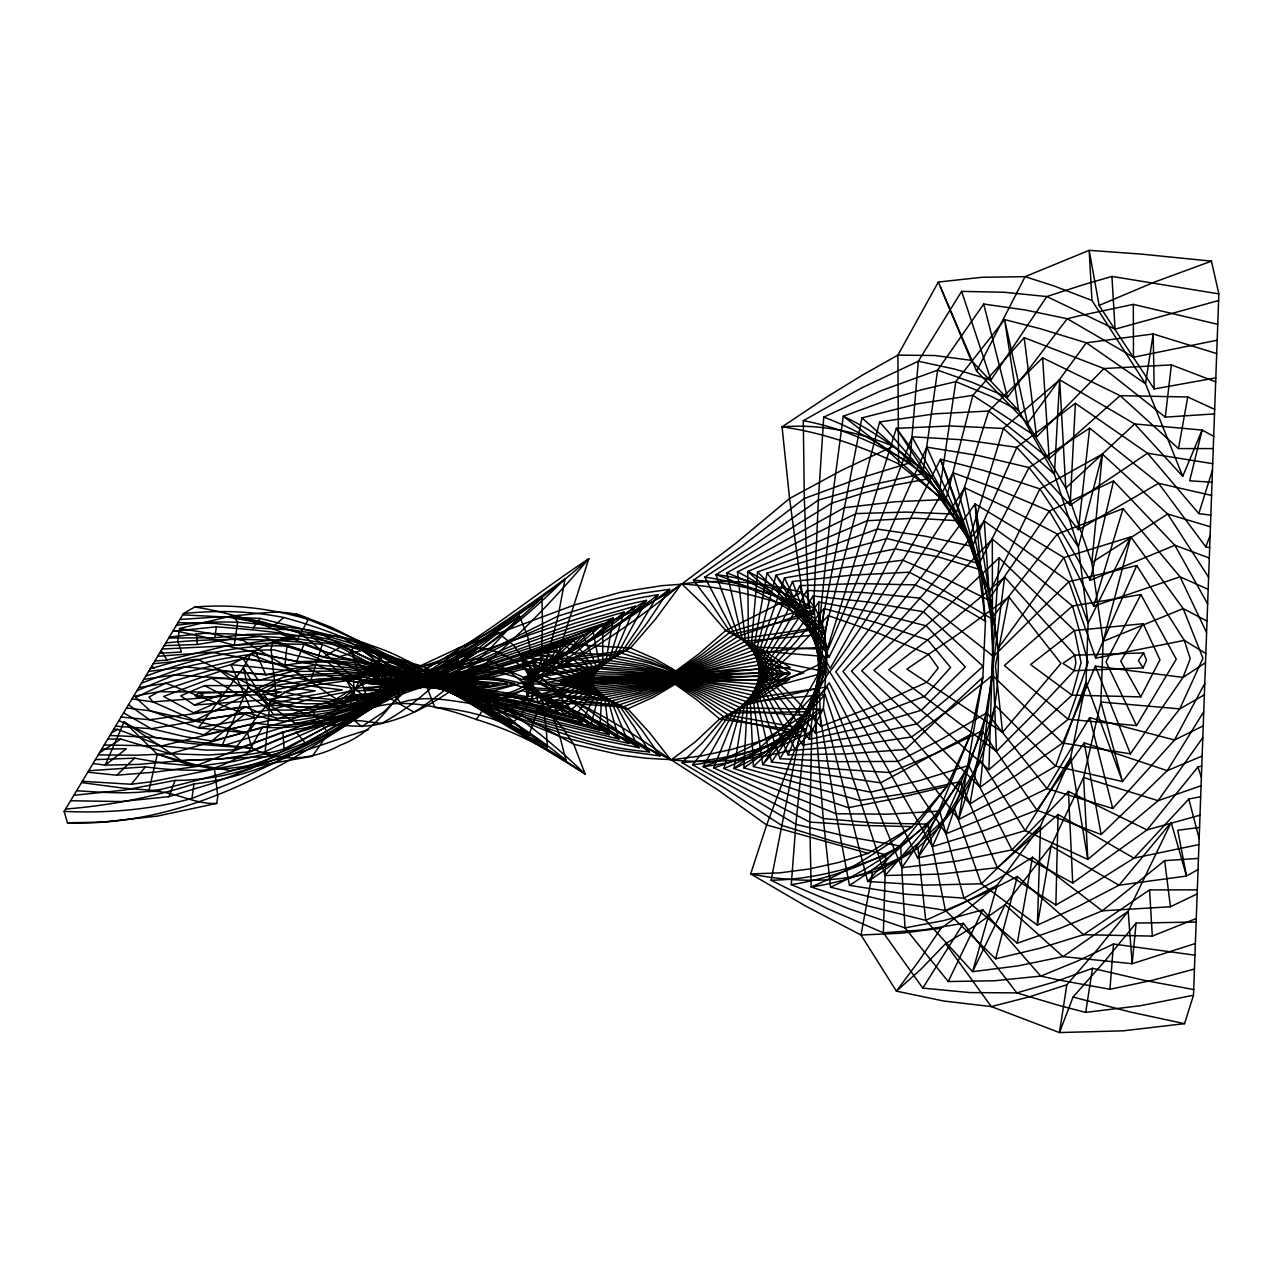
<?xml version="1.0" encoding="UTF-8"?>
<svg xmlns="http://www.w3.org/2000/svg" width="1283" height="1283" viewBox="0 0 1283 1283"><rect width="100%" height="100%" fill="white"/><g stroke="black" fill="none" stroke-linecap="round" stroke-linejoin="round"><path stroke-width="1.5" d="M98.246 754.869L136.511 755.206L170.286 753.779L209.033 755.029L248.469 751.934L319.307 723.195L346.362 709.258L372.359 698.497L430.527 682.925L516.151 652.438L602.753 623.795L602.721 665.043L586.523 680.92L601.839 695.113L599.706 730.428L392.197 675.708L349.329 669.646L305.611 667.818L242.952 658.628L174.729 674.874L136.96 690.687M992.32 539.117L992.497 665.973L980.084 787.297L903.104 710.044L861.679 670.784L915.805 619.657L992.32 539.117L1072.508 606.009L1088.096 662.445L1068.162 719.282L1024.315 754.661L980.084 787.297M818.843 602.032L818.474 672.372L809.348 739.361L865.287 726.884L921.322 710.269L965.361 666.968L926.214 625.847L872.697 612.103L818.843 602.032L789.991 640.57L761.348 674.473L785.437 705.522L809.348 739.361M532.317 699.203L532.493 682.909L530.152 665.54L475.063 679.397L447.831 683.983L390.449 691.04L338.504 701.929L303.157 700.149L268.853 694.295L196.989 697.214L194.791 695.338L199.073 693.237L270.601 690.879L281.827 692.146L268.853 694.295L268.323 692.644L270.601 690.879L297.127 685.234L328.223 680.519L353.579 678.547L397.377 685.122L478.784 690.254L532.317 699.203L558.923 692.531L586.251 680.92L558.618 670.993L530.152 665.54M1200.663 796.695L1188.828 799.02L1133.996 858.151L1095.185 882.528L1055.877 904.996L1058.058 814.464L1133.996 858.151L1198.931 844.567M1204.352 694.841L1179.767 708.89L1100.878 702.009L1122.481 781.555L1086.011 682.315L1055.684 766.159L1007.331 794.498L958.626 819.468L982.842 677.296L905.237 749.529L846.523 753.907L788.115 754.805L757.804 684.16L759.632 668.78L783.111 631.878L806.831 590.517L863.571 592.521L919.783 598.135L993.443 656.415L1068.98 581.648L1136.738 565.562L1184.289 640.377L1190.239 658.676L1183.038 677.392L1130.419 753.859L1062.725 743.001L992.529 675.451L952.162 707.655L911.572 736.971L853.516 745.487L795.701 750.234L758.83 680.311L759.151 664.915L779.423 627.355L799.934 585.657L857.814 583.524L915.068 584.904L950.527 600.909L985.472 621.213L978.64 569.171L960.951 520.882L914.49 518.204L867.196 520.738L747.684 571.528L748.502 644.066L767.426 674.249L744.252 705.025L734.02 768.501C766.977 753.827 796.39 732.288 823.397 708.569L867.677 881.437C899.672 861.198 928.074 835.794 954.488 808.803L981.335 883.811L1037.37 925.155L1078.458 906.327L1119.065 885.206L1186.518 876.048L1171.171 822.483L1128.174 911.363L1097.751 949.083L1066.831 984.767L1029.319 996.859L991.294 1006.578L943.695 1001.013L896.416 991.15L920.873 969.306L945.603 943.646L975.337 925.54L1005.086 904.707L1051.066 845.994L1083.59 777.482L1100.878 702.009L1103.123 641.404L1130.772 536.871L1063.912 557.608L998.158 648.3L975.064 503.914C933.623 561.729 891.204 619.128 842.915 671.474L881.806 719.073L958.626 819.468L995.319 705.538L1055.684 766.159L1122.481 781.555L1179.767 708.89L1202.957 658.211L1183.183 608.575L1130.772 536.871L1088.096 623.105L1063.912 557.608L975.064 503.914L985.472 621.213L982.842 677.296L970.541 734.55L947.014 786.319L912.213 826.637L868.19 853.371L838.489 862.497L808.948 869.04L779.647 872.889L750.667 873.899L805.307 905.862L861.005 935.018L896.416 991.15L918.756 961.143L941.032 928.218L969.21 907.819L997.212 885.222L1040.561 825.947L1070.712 757.483L1086.011 682.315L1088.096 623.105L1078.345 547.007L1054.401 474.245L1003.402 428.458L950.174 425.972L896.352 428.33L827.567 648.123L823.397 708.569L811.786 731.134L794.899 749.208L766.673 824.969L750.667 873.899C792.365 882.319 837.318 883.506 877.989 870.515C894.989 861.085 914.17 853.837 927.096 838.809C978.993 790.729 1000.852 717.678 998.158 648.3L989.514 592.618L969.114 540.031L938.723 496.361L898.565 463.869L897.908 355.118L938.322 282.052L981.928 277.288L1025.101 276.663L1089.171 250.329L1141.581 254.13L1211.457 261.155L1218.85 293.887L1193.495 995.271L1140.491 1005.696L1085.675 1012.383L1059.95 1005.712L1016.794 992.898L963.453 923.327L923.311 929.902L883.378 932.805L826.733 908.284L771.099 880.218L799.774 734.598L724.398 717.245L698.497 698.016L672.276 681.578L790.12 673.751L757.098 697.695L724.398 717.245L702.924 742.28L681.931 762.567L725.424 788.548L781.459 825.29L833.292 841.327L885.719 854.767L883.378 932.805L922.798 988.102L969.74 992.577L1016.794 992.898L1054.834 981.848L1092.507 968.312L1143.907 980.26L1193.703 989.562M988.904 769.72L992.16 665.973L999.12 557.864L1074.464 630.562L1081.088 662.702L1072.011 695.129L1030.65 733.651L988.904 769.72L933.928 721.062L873.948 670.335L939.974 613.595L999.12 557.864M1194.441 969.05L1152.743 980.212L1109.939 989.273L1058.154 979.891L1040.754 976.106L982.794 909.791L943.855 920.553L904.996 927.882L847.662 908.316L791.274 884.596L795.861 824.327L805.419 728.872L728.888 715.289L700.999 696.861L672.773 681.289L730.829 675.596L673.19 674.152L703.677 655.902L734.485 634.01L813.374 613.916L818.362 500.097L823.734 417.119L881.405 390.577L937.616 370.162L972.578 382.494L1007.444 397.297L1067.215 318.729L1079.532 315.762L1133.322 304.392L1217.743 324.294M177.968 622.688L214.309 623.41L253.36 627.836L292.107 629.905L321.857 634.588L347.885 642.222L373.754 651.764L404.562 665.717L547.328 747.139L546.301 729.001L542.34 699.524L618.983 704.928L648.54 694.969L678.563 681.161L620.796 679.653L679.012 673.864L650.305 661.771L621.068 653.063L540.865 664.482L542.533 626.489L541.955 598.038C476.939 644.387 409.085 686.437 339.867 726.146C286.253 758.782 224.236 773.344 164.016 788.676C135.34 795.139 105.687 792.493 76.595 790.761M815.363 733.122L818.313 672.388L823.911 608.591L876.048 622.512L927.914 640.089L950.607 667.513L924.674 696.316L870.002 716.844L815.363 733.122L790.328 702.41L765.133 674.345L794.434 643.521L823.911 608.591M1210.847 515.157L1198.803 513.601L1147.531 453.22L1075.379 403.327L1070.134 505.229L1147.531 453.22L1212.708 463.66M1055.877 904.996L997.356 867.661L960.229 781.62L909.968 792.862L859.835 800.48L743.867 767.875L747.364 701.929L764.876 674.345L751.18 647.145L738.463 636.143L715.946 574.672L831.705 503.177L863.587 492.977L895.005 484.99L932.132 478.11L960.951 520.882L924.69 466.531L896.352 428.33L969.114 540.031L1003.402 428.458L1059.662 379.8L1134.685 423.951L1182.734 476.33L1202.123 430.062L1213.702 436.348M1194.938 955.177L1113.484 944.031L1109.939 989.273M1075.379 403.327L1016.842 447.366L972.498 546.43L925.091 536.166L877.396 529.093L757.547 571.977L751.18 647.145L778.781 673.832L755.863 694.825L733.138 713.059L703.164 766.609L809.798 822.082L860.957 825.402L912.213 826.637C880.956 850.453 847.566 871.927 811.129 886.938L809.798 822.082L811.786 731.134C777.947 748.887 741.333 762.31 703.164 766.609C740.965 753.875 776.023 734.149 808.819 711.664C830.213 675.115 835.377 622.832 801.699 592.441C762.808 581.953 721.88 578.569 681.898 583.99L704.062 605.384L725.681 630.562L758.173 647.274L790.28 667.545L561.264 679.637L595.553 666.422L630.466 648.059L655.533 619.096L681.209 584.246L661.691 585.673L621.95 591.944L574.367 604.983L457.422 648.621L420.84 665.62L402.076 671.121L379.511 674.056L373 671.634L358.951 664.883L351.077 650.689L355.856 644.884L378.357 652.325L426.1 672.741L467.012 694.183L581.792 722.137L597.188 691.264L590.18 680.776L597.75 669.485L582.931 635.021L464.366 673.318L422.765 683.679L378.677 700.871L350.692 710.285L322.931 717.806L295.395 723.548L221.783 746.145L188.136 743.226L155.195 737.517L109.937 735.48M1218.85 293.887L1111.944 276.422L1083.349 284.73L1046.8 296.549L990.973 380.025L954.777 369.119L918.323 361.229L861.615 387.931L803.302 420.664L804.313 498.51L808.579 607.934L730.219 632.134L701.32 654.859L672.741 673.896L790.168 673.094L760.37 650.914L730.219 632.134L712.049 604.678L693.429 580.269L742.135 546.109L804.313 498.51L857.525 478.912L909.791 462.89L918.323 361.229L961.625 291.369L1004.284 292.267L1046.8 296.549L1115.055 329.17L1218.609 300.543M1196.141 922.028L1136.096 923.086L1132.167 963.709L1063.03 956.605L1017.916 965.891L972.562 971.68L925.717 920.344L867.998 905.942L811.129 886.938C848.977 881.629 884.869 866.827 917.97 848.143L925.717 920.344L961.625 903.89L997.212 885.222L972.562 971.68L1005.086 904.707L1063.03 956.605L1128.174 911.363L1132.167 963.709L1195.355 943.502M150.127 668.828C194.551 655.789 240.017 643.954 286.943 646.087L284.922 665.396L211.438 652.181L157.681 656.319M1209.677 547.6L1205.795 546.847L1158.549 483.306L1089.652 428.169L1078.378 529.719L1158.549 483.306L1211.569 495.414M1214.504 413.896L1165.301 417.135L1171.379 364.885L1103.973 368.542L1024.203 337.637L972.835 395.34L945.988 499.456L895.47 501.733L844.326 507.699L726.836 572.892L742.135 638.549L774.274 674.008L737.132 710.606L713.637 767.843L823.253 818.538L875.279 823.061L927.705 824.119L945.411 910.369L995.608 958.802L1039.759 948.313L1083.542 934.714L1149.568 889.905L1197.296 889.857M1004.653 577.206L993.122 665.941L996.426 751.341L888.766 669.79L947.223 624.965L1004.653 577.206L1074.833 655.18L1075.892 662.894L1074.24 670.688L1035.509 712.129L996.426 751.341M191.937 798.411L233.586 781.989L274.867 762.695L338.135 724.061L395.26 693.814L433.446 669.036L441.785 673.607L558.153 616.048L607.725 600.669L642.334 593.179L669.566 589.33L647.306 622.656L625.639 650.561L593.003 668.716L561.008 681.738L679.493 673.543L652.822 660.408L625.639 650.561L546.237 661.162L558.153 616.048L565.113 578.777C501.3 626.056 433.51 667.24 367.467 711.119C315.201 746.337 257.434 776.584 193.99 783.977L191.937 798.411C150.416 809.878 107.082 813.374 64.15 811.401L67.406 822.772L102.095 822.162L157.2 816.132L216.763 803.383L217.789 795.973L214.469 769.094L185.474 763.626L157.328 754.212L124.146 721.752L105.174 765.133L93.034 763.513M173.317 630.402L205.681 637.362L234.324 645.333L237.692 621.694L232.271 615.728L179.604 628.51L177.712 641.067L181.4 652.021L159.525 653.272M1113.484 944.031L1077.335 961.127L1040.754 976.106L994.533 980.757L948.233 981.543L904.996 927.882L900.65 846.074L847.983 836.692L795.861 824.327L737.677 789.735L692.595 764.844L710.541 742.151L728.888 715.289L756.393 696.22L784.154 673.639L759.456 652.518L734.485 634.01L704.8 577.158L754.741 544.553L818.362 500.097L871.061 485.022L922.878 473.668L937.616 370.162L983.708 304.039L1025.422 310.021L1067.215 318.729L1133.466 357.251L1217.182 340.22M1066.831 984.767L1059.453 1032.558L1123.138 1030.842L1184.546 1023.658L1193.495 995.271M1092.507 968.312L1085.675 1012.383M82.32 781.267L131.267 784.266L151.41 781.732L240.482 763.978L281.49 752.014L305.146 742.841L409.101 686.79L449.467 663.455L497.932 632.84L513.489 645.076L532.012 670.351L612.777 657.987L645.718 664.562L678.13 674.521L654.266 678.418L677.761 680.567L673.543 682.283L644.274 692.628L611.237 700.983L533.503 694.841L520.738 715.834L511.292 723.548C463.5 694.905 410.4 677.216 361.694 650.433C314.72 635.775 265.324 630.306 216.41 626.858L214.71 637.731L168.698 638.036M535.845 662.14L532.333 682.909L537.898 701.817L563.606 693.991L590.068 680.792L563.413 669.068L535.845 662.14C480.387 678.627 422.508 692.227 364.276 689.099C405.492 681.754 447.35 692.227 488.47 684.529L457.373 683.679L425.475 686.389L388.524 693.365L350.484 704.046L334.622 705.907L303.349 707.109L267.634 705.009L193.669 712.835L163.615 696.493L211.711 678.242L280.271 680.455L310.983 686.132L342.304 689.917L305.418 696.332L267.634 705.009L255.654 693.109C289.284 670.688 332.249 676.157 370.723 675.997C427.399 691.729 487.396 688.073 544.008 704.656L567.551 695.819L591.816 681.658L652.758 678.482L591.591 679.862M828.353 615.615L818.762 672.372L820.767 726.386L873.899 706.42L927 682.107L938.242 667.962L928.603 654.49L878.566 633.257L828.353 615.615L798.94 646.664L769.656 674.168L795.284 699.091L820.767 726.386M1089.652 428.169L1029.014 467.573L979.041 563.718L932.982 549.637L886.729 538.523L827.294 554.689L766.977 573.212L753.506 650.417L762.824 674.425L750.138 698.642L753.426 766.592L811.786 780.256L870.612 792.172L919.654 780.577L968.745 765.438L1011.982 849.859L1072.716 882.993L1147.018 829.909L1197.937 766.993L1201.786 765.999M992.529 675.451L969.98 803.928L892.743 715.545L851.463 671.153C899.287 624.436 942.267 573.02 984.286 521.074L1068.98 581.648L1095.666 658.179L1184.289 640.377L1205.844 653.528M1197.151 893.914L1170.449 906.76L1102.241 910.818L1032.494 857.22L1017.259 943.197L1059.983 928.347L1102.241 910.818L1164.643 860.652L1198.434 858.391M872.312 873.242L861.005 935.018L900.971 933.238L941.032 928.218M1213.253 448.585L1178.484 448.585L1187.737 396.992L1120.139 395.661L1042.598 357.813L988.712 411.041L955.931 514.162L906.295 512.093L856.146 513.585L737.436 571.817L745.487 641.195L770.538 674.136L740.852 707.927L723.933 768.485L836.099 813.727L887.724 814.208L939.669 811.097L963.982 898.116L1017.259 943.197M1165.301 417.135L1103.973 368.542L1036.584 436.829L972.835 395.34L917.906 403.744L861.935 417.889L821.152 627.114L742.135 638.549L707.927 658.355L674.008 674.73L697.487 676.831L673.639 680.664L705.554 694.231L737.132 710.606L815.042 716.139L823.253 818.538L830.55 887.195L887.628 901.227L945.411 910.369L981.447 894.844L1017.387 876.497L1083.542 934.714L1152.326 936.093L1196.269 918.516M1008.903 597.012L995.4 665.861L1002.6 732.288L906.873 669.117L958.85 633.642L1008.903 597.012L1060.945 663.439L1002.6 732.288M1207.64 603.924L1174.859 545.259L1113.548 481.013L1090.181 580.333L1174.859 545.259L1209.308 558.009M802.789 745.086L819.26 672.34L813.133 595.986L868.543 602.064L923.503 611.815L983.051 666.31L950.078 696.14L916.944 723.853L859.786 736.458L802.789 745.086L759.472 676.414L758.301 661.13L792.477 581.472L851.287 575.169L909.39 572.218L945.266 591.383L991.438 618.582L1057.352 534.033L1123.026 508.645L1180.039 576.821L1206.597 632.615M1178.484 448.585L1120.139 395.661L1049.173 458.608L988.712 411.041L934.569 413.848L879.625 421.979L824.119 634.235L745.487 641.195L709.788 659.735L674.345 675.034L690.863 677.071L674.024 680.343L707.591 692.756L740.852 707.927L818.987 709.226L836.099 813.727L849.426 885.35L906.44 894.251L963.982 898.116L998.318 878.919L1032.494 857.22M1017.387 876.497L995.608 958.802M286.943 646.087L342.385 662.22L361.517 672.035L381.211 679.782L417.296 684.24L447.013 689.837L590.581 726.21L599.337 693.189L588.576 680.84L600.059 667.288L592.634 629.504L434.231 682.251L402.894 690.928L365.671 698.626L336.611 709.756L306.429 724.173L234.003 749.93L206.499 750.138L161.53 745.952L104.196 745.006M365.671 698.626C405.733 696.028 442.378 676.189 479.425 662.333C526.062 641.484 574.976 625.976 624.083 612.071L609.088 660.392L580.814 681.129L607.789 699.01L618.887 739.072L549.765 722.201L508.758 710.189L459.667 693.911L410.127 681.177L388.733 667.801L341.519 646.359L331.607 644.146L296.646 638.597L261.235 636.384L229.577 639.271L197.341 644.483L164.112 645.638M1123.026 508.645L1093.677 606.153L1180.039 576.821L1208.169 589.346M350.484 704.046L354.557 689.468L370.723 675.997M592.121 680.712L594.27 673.735L579.884 658.195L564.969 645.285L495.062 667.368L429.709 684.785L396.142 691.713L352.28 697.856L321.985 707.494L286.205 721.575L211.807 740.981L184.96 736.667L151.234 728.712L115.55 726.178M591.896 681.417L587.678 680.872M1212.483 469.995L1198.803 513.601M1204.769 683.47L1174.506 740.018L1112.73 808.482L1047.056 788.58L986.835 712.755L946.084 833.758L874.557 726.419L835.762 671.731C883.49 613.932 924.562 551 964.672 487.781L1005.134 506.817L1057.352 534.033L1093.677 606.153M1113.548 481.013L1049.318 511.067L988.535 599.915L945.651 578.809L902.767 560.19L844.006 567.535L784.49 577.975L757.066 657.425L760.081 674.521L754.677 691.633L771.564 762.022L830.438 768.661L889.696 772.558L935.932 753.378L982.056 730.877L1036.889 810.134L1101.167 834.511L1167.289 770.666L1203.743 711.664M795.701 750.234L820.671 672.292L806.831 590.517M1070.134 505.229L1016.842 447.366L964.656 439.925L912.101 436.781L861.968 568.93L828.128 649.198L751.18 647.145L712.947 662.798L674.906 675.676L683.374 677.344L681.738 677.793M434.087 686.437L442.394 686.229L410.303 687.415L435.274 686.854L468.552 688.346L501.364 692.098L527.297 696.781L532.044 682.925L525.132 668.619L498.526 675.708L465.617 682.187L388.605 690.318L334.783 699.844L308.995 697.198L283.832 692.066L315.714 685.026L346.731 680.68L383.938 685.282L423.101 686.87M540.592 677.937L552.732 670.977L588.817 558.746C506.673 612.745 430.174 684.497 331.046 705.073C302.66 710.926 270.905 705.842 248.132 687.111L243.289 667.85L250.57 654.442C286.317 627.419 334.671 631.092 374.46 646.632C403.439 656.126 429.436 672.677 452.274 692.644C496.345 720.068 541.137 746.401 585.128 774.002L573.726 744.268L561.473 726.354L553.791 717.309L538.074 708.89L527.297 700.213L526.126 685.154C511.003 672.885 494.051 657.201 473.106 659.43C441.881 663.183 412.244 680.696 379.511 674.056L433.462 669.469L487.765 660.104L558.843 635.117L613.274 617.973L605.736 662.734L583.957 681.016L604.662 697.054L609.168 734.726L559.997 722.666L497.339 705.201L436.012 674.73L392.197 656.639L372.311 650.064C400.841 658.291 420.407 683.743 448.874 690.895C472.769 696.557 498.365 699.075 521.956 690.527C543.96 696.412 564.103 707.959 581.792 722.137L551.947 687.271L520.834 658.484L520.513 654.827L555.844 645.525L583.316 635.245L618.198 617.893L646.504 600.38L616.77 655.533L594.43 670.063L572.491 681.433L593.949 690.944L614.974 702.956L639.062 747.716L585.738 737.067L533.279 722.121L483.466 695.161L439.7 673.543L420.551 665.701L398.692 659.302L404.931 661.723M1136.096 923.086L1104.807 961.079L1073.053 997.035L1059.453 1032.558L991.294 1006.578L945.603 943.646M446.596 690.479C513.328 713.845 577.783 746.337 649.423 751.886L634.395 727.14L618.983 704.928L593.291 691.617L567.07 681.642L593.804 669.389L621.068 653.063L639.255 626.312L657.987 594.735C596.996 603.972 538.828 625.639 484.798 654.988C460.292 665.877 436.813 679.782 410.319 684.801C337.99 728.872 263.336 780.497 175.113 780.385L168.875 796.663L121.26 801.538L70.565 800.768M1205.795 546.847L1210.11 535.604M143.808 679.316L174.729 674.874L258.46 680.439L305.611 667.818C337.702 681.786 372.006 685.667 406.663 684.545C460.405 688.939 513.104 701.641 565.354 714.503L579.419 702.811L593.949 687.431L591.864 679.782L567.471 666.791L542.196 658.42L531.547 682.941L544.008 704.656M87.773 772.222L116.785 775.189L156.093 772.029L233.795 761.412L278.427 750.651L284.056 748.855L380.442 699.315L450.076 673.415L513.489 645.076L575.009 623.201L635.181 606.185L612.777 657.987L594.751 670.817L577.029 681.273L594.302 690.206L611.237 700.983L628.862 743.418L574.431 731.358L520.738 715.834L471.358 698.032L421.626 683.326L405.989 672.821L401.852 671.394L372.535 663.07L338.455 656.976L280.352 633.818L247.795 634.395L214.71 637.731M982.056 730.877L957.31 790.905L932.404 846.652L863.427 726.964L829.78 671.955C875.968 608.88 915.02 540.961 953.157 472.818L995.175 488.149L1049.318 511.067L1090.181 580.333M1208.602 577.238L1167.674 514.034L1102.386 454.134L1078.345 547.007L1039.855 488.855L983.997 470.54L940.519 459.218L978.64 569.171L937.248 556.597L895.197 548.916L836.003 560.687L775.974 575.217L755.479 653.849L761.252 674.489L752.576 695.21L762.679 764.636L784.651 768.742L880.571 782.838L970.541 734.55L944.384 797.978L917.634 857.99L971.456 846.507L1025.181 830.614L1070.712 757.483L1087.824 859.418L1158.116 800.688L1202.812 737.581M1205.507 662.702L1183.038 677.392L1095.393 666.166L1062.725 743.001L1016.537 774.996L969.98 803.928M1078.378 529.719L1029.014 467.573L978.015 455.465L926.839 447.142L872.344 570.245L829.171 656.928L753.506 650.417L714.23 664.466L675.115 676.013L681.081 677.44M668.924 677.761L676.863 679.589L639.159 688.907L601.839 695.113L524.587 688.763C506.929 700.021 484.509 704.303 464.366 697.663C412.901 674.008 356.722 664.722 304.055 644.435L296.485 661.707L226.69 645.862L162.075 649.022M1136.738 565.562L1095.666 658.179M1143.137 667.882L1146.489 660.296L1143.634 652.919L1074.833 655.18L1062.869 663.375L1074.24 670.688L1143.137 667.882L1138.39 660.601L1143.634 652.919M788.115 754.805L822.724 672.212L799.934 585.657M982.794 909.791L948.233 981.543M594.703 673.976L595.825 671.634L594.478 669.469L573.693 640.281L503.08 663.167L430.623 684.192L396.96 691.12L354.076 694.985L317.093 705.105L278.844 718.512L204.029 734.806L179.877 728.969L149.598 719.763L121.051 717.037M594.141 675.131L593.019 677.408M592.457 678.531L591.351 680.744L595.392 689.34L573.373 718.223L501.557 700.823L441.528 688.49L407.529 684.031L367.163 682.107L341.567 674.666L316.693 664.979L256.311 653.4L221.269 659.029L185.361 666.855L141.531 683.085M1140.892 594.558L1106.01 661.787L1136.513 725.585L1068.162 719.282L1004.381 665.524L1072.508 606.009L1140.892 594.558L1176.286 659.189L1136.513 725.585M1207.014 621.084L1183.183 608.575L1103.123 641.404L1091.801 562.579L1065.788 488.021L1027.539 423.358L976.62 371.156L1025.101 276.663L1054.305 286.077L1091.961 300.43L1145.511 383.809L1182.734 476.33M1140.747 696.877L1159.96 659.799L1143.185 623.73L1074.464 630.562L1030.602 664.562L1072.011 695.129L1140.747 696.877L1120.733 661.242L1143.185 623.73M361.598 676.943L354.894 689.452L343.732 703.389L305.033 703.854L267.409 699.716L194.358 705.025L180.695 695.867L204.526 685.619L274.674 685.555L315.249 690.912L267.409 699.716L262.935 692.836L274.674 685.555L318.793 678.964L361.598 676.943L398.355 683.967L444.383 688.394L480.067 693.285L550.648 707.719L571.063 698.064L592.153 683.598L672.934 677.729L592.281 677.809L577.446 681.257L592.153 683.598L593.083 675.788L575.265 661.21L556.79 649.984L480.259 673.03L406.198 690.126L362.48 703.87L326.363 710.83L302.628 713.396L273.327 714.583L198.448 727.894L150.207 710.798L126.52 707.975M234.324 645.333L266.351 640.618L297.528 639.303L308.289 619.432C357.604 639.078 406.005 661.868 450.301 691.296C431.489 685.026 411.426 689.629 392.71 683.502C372.262 679.589 351.317 678.194 330.533 679.381C296.437 680.728 260.994 700.951 247.523 733.01L251.981 748.101C279.165 762.888 313.469 760.001 340.043 745.263C365.447 735.945 383.681 715.914 399.189 694.52C411.987 672.517 437.102 663.167 457.999 650.417L458.689 685.587C435.145 701.993 409.87 717.229 381.532 723.436C353.37 731.278 324.15 719.426 295.395 723.548L271.531 706.243L248.132 687.111L221.783 746.145L251.981 748.101L155.195 737.517L118.934 720.549M248.469 751.934L262.598 727.124C326.187 732.128 384.499 699.78 439.556 672.42C466.916 663.263 497.82 664.097 523.672 677.536L602.721 665.043L640.153 668.844L677.103 675.58M676.638 676.317C624.516 669.181 571.384 670.079 520.513 654.827C542.677 654.266 564.119 646.424 582.931 635.021C565.081 655.1 545.147 673.8 521.652 687.111C469.851 666.342 412.1 681.369 358.951 664.883C373.209 675.933 389.23 685.234 406.903 689.484L383.649 712.049L361.662 726.675L354.236 720.324L349.345 719.587L314.511 715.994L273.327 714.583L243.289 667.85L198.448 727.894L247.523 733.01L150.207 710.798L135.613 697.519L165.828 683.181L231.02 664.61L295.812 671.442L338.52 671.041L380.345 674.698L392.133 676.558L423.871 685.427L493.682 696.733L557.768 711.007L575.025 700.406L592.858 685.523L592.281 677.809L571.111 664.065L549.188 654.378L530.12 682.989L550.648 707.719M963.453 923.327L922.798 988.102M1203.229 725.857L1174.506 740.018L1089.636 717.646L1047.056 788.58L996.715 813.037L946.084 833.758M986.835 712.755L942.46 738.671L897.924 761.412L838.809 761.653L780.064 758.734L802.629 718.159L825.498 672.116L792.477 581.472M968.745 765.438L935.371 819.484L901.885 867.661L827.118 686.934L750.138 698.642L712.658 687.864L675.307 679.188M64.15 811.401L183.469 613.547L194.679 607.019C232.897 603.86 271.579 608.463 308.289 619.432C285.435 606.346 257.113 614.894 232.271 615.728L262.438 621.838L300.575 633.112L336.755 641.099L377.667 654.779L421.433 678.258L476.602 705.57L529.061 734.854L538.074 708.89C573.87 715.08 607.95 729.145 639.062 747.716L614.028 727.91L588.737 710.221L563.109 694.728L537.096 681.594L526.222 669.967L520.834 658.484L597.188 691.264L636.705 686.309L676.494 678.883L672.709 677.665M813.133 595.986L786.303 636.705L759.728 672.677L756.425 687.945L780.064 758.734M430.815 682.203C453.685 696.124 482.825 688.346 507.539 683.823L471.727 680.808L434.536 683.983L392.454 669.55L351.077 650.689L368.558 702.314L361.213 713.091L354.236 720.324L358.935 712.723C396.559 695.065 439.203 705.826 476.25 719.506L482.36 710.846L445.522 684.192L408.202 661.178M1202.139 756.056L1167.289 770.666L1084.231 742.841L1036.889 810.134L984.751 830.422L932.404 846.652M960.229 781.62L922.734 831.929L885.19 875.519L825.033 694.568L747.364 701.929L711.151 689.564L674.666 679.653M556.79 649.984L542.116 668.78L528.035 683.069L543.206 695.627L557.768 711.007M253.36 627.836L260.144 618.422L310.245 630.867L321.857 634.588L371.749 660.857L403.119 670.913L429.677 681.882M771.564 762.022L800.079 720.597L829.01 671.987L784.49 577.975M234.003 749.93L255.381 723.003C314.191 733.523 370.322 704.976 422.556 681.882C454.102 669.453 490.395 666.374 522.229 679.605L600.059 667.288L638.677 670.271L676.847 675.949M827.118 686.934L789.991 731.118L753.426 766.592M1171.171 822.483L1119.065 885.206L1051.066 845.994L1037.37 925.155L1040.561 825.947L981.335 883.811L924.321 885.142L867.677 881.437L907.53 837.029L947.014 786.319L897.811 798.042L848.32 807.697L734.02 768.501C765.662 745.054 793.76 717.165 819.981 687.88L744.252 705.025L709.467 691.2L674.361 680.006L675.884 679.669M131.267 784.266L145.412 766.881C161.754 769.11 178.257 770.313 194.743 770.169C218.527 772.302 237.98 755.286 259.599 748.133C293.935 729.033 333.901 725.809 368.766 707.799C413.88 681.369 469.754 668.507 520.882 683.342L492.864 690.992L477.324 692.499L462.088 692.13L440.117 688.426L411.169 679.381L380.073 672.324L348.575 667.561L316.693 664.979L291.61 668.908L265.838 674.906L185.361 666.855L148.587 671.41M564.969 645.285L544.666 667.417L525.228 683.181L545.708 696.701L565.354 714.503M95.375 759.632L134.587 758.157L164.641 763.401L195.257 766.047L282.918 731.903L316.356 725.873L350.5 715.256L413.767 684.785L477.34 647.851C497.082 648.701 514.772 659.398 528.564 672.934L609.088 660.392L643.681 665.973L677.745 674.874L660.889 678.178L677.408 680.247L668.619 683.374L638.036 692.563L607.789 699.01L529.927 692.708C520.77 703.196 508.79 713.573 494.035 713.38L441.593 688.217L388.733 667.801L356.353 660.841L323.332 657.329L261.235 636.384L232.848 633.978L204.494 633.321L169.292 637.058M573.693 640.281L547.103 666.085L521.652 683.31L548.098 697.744L573.373 718.223M825.033 694.568C800.56 721.655 774.082 747.235 743.867 767.875M1200.006 815.17L1147.018 829.909L1068.434 791.419L1011.982 849.859L956.91 861.101L901.885 867.661M868.19 853.371L766.673 824.969L718.945 790.649L671.217 759.841L701.111 755.912L731.294 749.529L761.685 740.82L792.236 729.883L808.819 711.664L733.138 713.059L703.357 695.594L673.222 680.984L708.585 676.43L673.623 674.425L705.891 657.072L738.463 636.143L815.78 609.377C785.004 591.912 751.309 578.617 715.946 574.672C752.768 587.357 786.864 606.827 818.939 628.718L827.567 648.123L787.906 606.57L747.684 571.528C776.327 585.289 801.266 605.608 824.039 627.547L786.527 634.7L748.502 644.066L711.472 661.226L674.65 675.339L686.485 677.232M939.669 811.097C912.053 838.617 882.479 864.501 849.426 885.35M565.113 578.777C528.227 615.375 487.765 649.038 441.785 673.607M592.634 629.504C572.01 649.711 548.851 667.994 522.229 679.605M134.587 758.157L116.785 775.189M541.955 598.038C494.003 642.591 438.834 687.656 372.359 698.497M1058.058 814.464L997.356 867.661L941.177 874.044L885.19 875.519M602.753 623.795C579.451 645.654 553.358 665.252 523.672 677.536M182.699 614.846L228.278 617.171L274.482 625.398L283.703 617.508C387.001 644.82 474.951 707.206 566.028 760.258L559.805 736.394L547.568 702.106L623.249 706.901L650.898 696.076L679.012 681.433L561.008 681.979L592.473 692.323L623.249 706.901L641.821 729.867L659.943 755.879L609.361 749.015L559.805 736.394L461.062 695.899L462.297 698.626L435.322 684.368M338.504 701.929L353.916 689.484L353.579 678.547M497.932 632.84L466.723 657.602L430.35 679.621M624.083 612.071C595.553 636.945 563.943 658.981 528.564 672.934M211.807 740.981L246.689 712.578C261.62 716.764 277.096 722.554 292.732 720.741C329.41 715.866 365.479 706.356 399.783 692.531M635.181 606.185C604.133 632.327 569.957 655.453 532.012 670.351M927.705 824.119C897.892 848.753 865.881 871.205 830.55 887.195M818.987 709.226C790.023 732.898 758.638 754.196 723.933 768.485M477.34 647.851C455.834 665.508 431.97 680.68 405.781 690.334M657.987 594.735C622.143 622.8 583.316 647.674 540.865 664.482M458.689 685.587C507.09 648.845 549.413 604.822 588.817 558.746C549.14 594.125 505.807 626.136 457.422 648.621M669.566 589.33C631.477 617.973 590.597 643.441 546.237 661.162M380.81 701.945L374.235 706.484M204.029 734.806L245.149 706.676C256.039 711.52 267.265 715.657 278.844 718.512C313.132 716.427 347.196 710.189 379.864 699.572C422.267 682.476 469.562 672.869 514.804 683.566C489.4 691.826 461.88 693.061 435.771 687.496M815.042 716.139C783.865 737.933 750.17 756.762 713.637 767.843M672.244 673.655L698.786 653.929L725.681 630.562L801.699 592.441M323.332 657.329L341.519 646.359M334.783 699.844L351.574 689.564L346.731 680.68M439.556 672.42L422.139 682.861L400.954 692.05M679.509 681.706L653.416 697.15L627.756 708.857C597.301 701.208 563.333 700.277 537.096 681.594L523.624 683.23L559.693 685.33L595.392 689.34L635.775 684.978L676.686 678.402M99.433 752.88L120.827 739.072L170.286 753.779L262.598 727.124M372.07 707.847L359.304 714.647L346.891 719.121M133.528 696.364L158.755 691.713L220.58 671.185L287.328 675.708L324.904 684.112L354.846 688.313L380.923 675.836C418.787 687.929 459.731 692.756 498.862 684.144L469.033 682.299L438.385 684.208L403.455 690.527L358.775 703.742L341.711 706.773L308.064 710.092L269.59 710.028L195.016 720.501L152.95 701.913L132.005 698.898M1198.033 869.537L1187.962 875.231M422.556 681.882L407.786 689.372L390 695.354M111.541 732.834L117.795 729.369L161.53 745.952L255.381 723.003M385.044 699.716L446.051 664.113L519.519 616.161L527.634 636.192L536.567 679.99L526.126 685.154C558.891 668.154 587.454 644.13 613.274 617.973C586.684 635.662 556.806 649.278 525.02 653.913L628.349 665.268L655.228 669.967L676.638 675.403M552.732 670.977C598.792 647.225 641.147 616.963 681.209 584.246C636.753 615.295 584.487 629.953 535.524 651.155C583.893 653.721 633.866 652.534 678.547 674.184L643.12 678.835L678.13 680.872L646.327 693.814L614.974 702.956L537.096 681.594L595.825 671.634L636.336 673.142L676.478 676.686M384.307 700.133L358.566 713.172L328.031 725.905L251.308 768.485L210.252 784.105L168.875 796.663M195.016 720.501L247.443 694.344L269.59 710.028L312.042 698.722L353.258 690.655L390.898 690.495L429.452 685.443M900.65 846.074C866.49 864.421 829.796 878.903 791.274 884.596M539.582 678.466L536.567 679.99C577.013 659.237 613.178 631.092 646.504 600.38C566.637 616.578 492.72 653.32 412.533 668.603C451.616 659.558 487.588 640.105 519.519 616.161C488.486 652.261 454.182 686.197 414.136 712.273L388.733 697.695L349.04 705.281L309.941 707.783L328.336 733.251L312.362 756.28L230.154 770.57L193.541 764.267L157.328 754.212L148.636 791.675C171.858 789.141 193.059 804.874 216.763 803.383M805.419 728.872C769.944 746.481 732.016 759.873 692.595 764.844M670.688 677.825L676.654 679.236L637.843 687.608L599.337 693.189L522.855 686.886C499.279 699.427 470.476 700.534 445.891 690.222C394.811 671.041 339.819 654.731 284.922 665.396M247.443 694.344L152.95 701.913L148.972 697.038L158.755 691.713L248.405 692.435L282.597 677.488L293.326 675.147L340.588 673.238L380.923 675.836M193.669 712.835L237.018 693.782L211.711 678.242M353.595 719.715L340.556 724.366L328.031 725.905M1215.819 377.892L1154.187 388.974L1099.114 305.434L1154.556 282.052L1211.457 261.155M676.366 677.777L675.403 677.472M675.227 677.552L676.301 678.162L645.333 682.428L593.949 687.431L547.151 682.364L594.27 673.735L635.47 674.569L676.366 677.055M675.916 677.969L592.858 685.523L564.376 681.738L593.083 675.788L676.285 677.424M771.981 674.826L758.83 680.311L679.044 677.584M1216.685 353.563L1153.192 333.965L1145.511 383.809L1086.3 342.818L1040.208 328.689L1004.573 319.595L955.803 381.628L938.723 496.361L885.11 448.569L843.284 416.237C876.097 431.762 905.028 454.23 932.132 478.11L893.61 446.34L887.275 449.034L842.273 469.995L789.59 498.478L735.865 543.302L681.898 583.99C723.933 586.812 765.181 597.14 804.601 611.766L818.939 628.718L831.705 503.177L843.284 416.237L893.144 398.115L921.162 389.888L955.803 381.628L991.214 396.383L1018.574 410.448L1054.401 474.245L1059.662 379.8L1065.788 488.021L1134.685 423.951L1202.123 430.062L1189.678 480.804L1212.034 482.248M194.358 705.025L221.686 694.36L204.526 685.619M885.719 854.767C849.362 869.666 810.535 879.593 771.099 880.218M799.774 734.598C762.262 749.897 722.489 760.402 681.931 762.567M677.745 677.616L675.596 676.67M675.451 678.499L715.096 684.256L754.677 691.633L827.07 672.051L757.066 657.425L716.187 667.994L675.403 676.734M338.455 656.976L361.694 650.433M1201.064 785.757L1158.116 800.688L1083.59 777.482L1087.824 859.418L1025.181 830.614L980.886 760.867L949.115 812.604L917.634 857.99L861.278 743.932L829.203 682.845L795.652 727.878L762.679 764.636L794.065 716.459L825.546 661.579L752.576 695.21L713.973 686.084L675.387 678.851M196.989 697.214L203.259 695.033L199.073 693.237M145.669 676.221C186.917 660.97 230.507 649.439 274.594 649.952C326.155 664.979 380.474 666.839 431.232 685.026M549.188 654.378C492.897 678.338 427.897 675.756 374.78 707.254L328.961 663.054L301.393 651.283L272.958 641.5L271.002 649.15L276.342 697.294L197.63 659.254L153.19 663.76M542.196 658.42C478.094 682.299 409.069 684.657 343.732 703.389M392.646 695.338L374.139 698.738L356.53 696.717M193.99 783.977C152.324 797.304 109.167 805.628 65.561 809.044M361.838 683.919L383.617 679.172L404.289 678.274M368.413 729.738C317.51 744.461 268.468 768.02 214.469 769.094M154.874 660.986L166.966 660.087L226.69 645.862L265.725 643.344L304.055 644.435M794.899 749.208C754.709 759.825 712.642 764.091 671.217 759.841L695.161 742.007L719.667 718.961L754.388 701.336L789.462 679.284L561.312 684.047L594.879 694.311L627.756 708.857L649.406 732.497L670.576 759.648L645.958 758.221L621.614 755.126L573.726 744.268L470.059 686.774L433.413 670.64C468.584 686.549 500.45 709.082 529.061 734.854C499.985 719.314 467.718 709.515 434.777 707.398L424.048 679.589L384.852 655.581L353.771 640.105L382.735 656.832L355.616 679.236L300.575 633.112C260.192 620.828 217.821 619.481 176.332 625.382M175.113 780.385L124.868 790.071L73.869 795.284M684.978 677.6L681.947 678.306M666.021 677.857L677.119 679.926L640.682 690.174L604.662 697.054L526.222 669.967C556.982 687.143 584.358 709.836 609.168 734.726C584.455 718.095 556.726 705.458 527.297 700.213C486.113 717.133 442.603 688.586 400.44 702.795L372.327 664.45L340.54 647.562L307.936 633.658L322.274 644.451L372.327 664.45L425.122 681.802L477.356 704.399L443.806 680.824L408.908 663.231M367.163 682.107L392.871 679.188L417.344 681.065M246.689 712.578L151.234 728.712L123.585 712.851M138.805 687.608L165.828 683.181L254.659 718.015L231.02 664.61L250.57 654.442L295.812 671.442L330.982 695.643L358.935 712.723L375.935 692.804L392.133 676.558L374.524 659.831L355.856 644.884L400.296 664.578L446.324 690.382M367.018 695.418L388.043 690.126L409.87 679.782C310.807 753.746 196.042 827.631 67.406 822.772M165.748 642.927C217.613 637.827 270.488 638.405 322.274 644.451L310.55 681.385L243.321 640.506L211.839 633.69L179.604 628.51M245.149 706.676L149.598 719.763L128.476 704.736M527.297 696.781L554.176 691.104L581.696 681.097L553.791 672.853L525.132 668.619M1199.557 827.423L1177.714 830.277L1186.518 876.048M675.5 677.456L759.151 664.915L786.816 673.543L757.804 684.16L675.467 677.825M379.864 699.572L366.649 699.251L354.076 694.985M172.804 631.236L216.41 626.858M354.846 688.313L391.427 685.715L422.107 686.277M145.412 766.881L88.655 770.746M678.835 677.52L759.632 668.78L773.874 674.024M179.877 619.497L221.334 616.738L260.144 618.422M183.469 613.547C216.859 610.163 250.746 610.884 283.703 617.508M296.485 661.707L327.021 660.713L356.85 662.637C378.806 679.445 406.118 682.412 432.499 686.774M433.365 686.662L424.384 686.87M381.211 679.782C403.183 678.851 425.379 682.251 445.891 690.222M101.742 749.08L126.408 748.775L105.174 765.133L138.612 764.395L181.528 760.611L273.295 756.296L265.164 751.742L223.001 758.75L181.528 760.611L124.146 721.752M759.472 676.414L698.978 676.783L759.728 672.677L763.738 674.393M424.192 686.774L397.618 687.88L460.87 685.539L426.469 686.822M107.82 738.992L120.827 739.072M371.749 660.857L388.412 662.22L404.562 665.717M113.69 729.257L117.795 729.369M551.69 643.2L630.466 648.059L655.501 659.077L680.038 673.238M389.856 679.493C426.95 680.407 462.746 694.023 494.035 713.38M160.199 790.889L123.553 788.179L81.519 782.582M423.374 686.565L483.21 691.794L537.898 701.817M693.429 580.269C733.122 582.225 772.013 592.682 808.579 607.934M274.482 625.398L309.492 630.081L344.069 638.581L389.775 665.412L434.071 683.935M673.848 677.697L756.425 687.945L803.848 672.917L758.301 661.13L675.804 677.216M704.8 577.158C742.905 582.482 779.358 596.242 813.374 613.916M194.679 607.019C230.379 612.36 264.763 624.388 297.528 639.303M410.127 681.177L431.746 685.844L447.671 690.831M389.775 665.412L408.732 669.999L427.111 677.199M1154.187 388.974L1153.192 333.965L1086.3 342.818L1027.539 423.358L1004.573 319.595L1018.574 410.448L971.087 360.315L934.794 355.519L897.908 355.118L862.433 375.101L826.284 397.361L782.037 426.886L789.59 498.478L804.601 611.766M1184.546 1023.658L1129.954 1011.95L1073.053 997.035M792.236 729.883L719.667 718.961L695.867 699.059L671.747 681.85M803.302 420.664C841.167 427.544 876.69 443.661 909.791 462.89M553.791 717.309C594.606 725.312 633.786 740.419 670.576 759.648C633.594 733.331 594.59 709.483 552.813 691.521M421.626 683.326C453.829 690.559 484.188 704.864 511.292 723.548M679.316 677.504L675.275 676.366L715.321 666.198L755.479 653.849L791.274 648.973L826.493 647.177L801.506 608.367L775.974 575.217L803.206 619.785L830.197 668.427L870.868 596.403L940.519 459.218L989.514 592.618L1039.855 488.855L1102.386 454.134L1091.801 562.579L1167.674 514.034L1210.43 526.784M533.503 694.841C567.952 704.96 599.899 722.393 628.862 743.418M529.927 692.708C562.243 702.218 592.056 718.913 618.887 739.072M542.34 699.524C580.606 710.974 616.369 729.642 649.423 751.886M476.25 719.506C515.365 731.182 551.818 750.619 585.128 774.002C551.642 742.071 515.413 712.642 475.207 689.532M547.568 702.106C587.47 714.246 624.965 733.347 659.943 755.879M524.587 688.763C552.171 697.311 577.334 712.354 599.706 730.428M675.419 678.21L676.366 678.531M296.02 613.611L331.816 627.483L367.163 645.317L409.245 687.335M522.855 686.886C547.857 695.129 570.534 709.339 590.581 726.21M447.158 690.639L481.205 704.816M726.836 572.892C761.076 585.497 792.22 605.159 821.152 627.114M1171.379 364.885L1215.675 381.853M823.734 417.119C859.61 430.398 892.198 451.087 922.878 473.668M893.61 446.34C858.423 431.97 820.142 423.711 782.037 426.886C822.66 432.387 861.647 446.42 898.565 463.869M448.376 691.152L461.287 696.669M461.062 695.899L467.798 698.706M1214.68 409.389L1187.737 396.992M472.802 700.919C506.528 716.106 537.529 736.795 566.028 760.258M737.436 571.817C769.271 588.143 797.673 610.339 824.119 634.235M485.471 707.029L516.68 725.12L547.328 747.139M248.405 692.435L220.58 671.185M861.935 417.889L898.838 450.638L945.988 499.456M757.547 571.977L793.119 607.452L828.128 649.198M305.146 742.841L296.004 731.984M879.625 421.979L913.031 460.02L955.931 514.162M151.907 665.893L154.136 668.475M766.977 573.212L798.283 612.424L829.171 656.928M258.46 680.439L242.952 658.628M161.209 650.465L166.966 660.087M912.101 436.781L972.498 546.43M358.775 703.742L353.258 690.655M265.838 674.906L256.311 653.4M926.839 447.142L979.041 563.718M976.62 371.156L938.322 282.052M940.359 286.815L971.087 360.315M1130.419 753.859L1095.393 666.166M990.973 380.025L961.625 291.369M1197.937 766.993L1201.369 777.402M988.535 599.915L953.157 472.818M1199.156 838.745L1188.828 799.02M1007.444 397.297L983.708 304.039M1112.73 808.482L1089.636 717.646M991.438 618.582L964.672 487.781M1101.167 834.511L1084.231 742.841M1099.114 305.434L1089.171 250.329L1091.961 300.43M1036.584 436.829L1024.203 337.637M1170.449 906.76L1164.643 860.652M196.395 633.449L197.341 644.483M993.443 656.415L984.286 521.074M1049.173 458.608L1042.598 357.813M284.056 748.855L282.918 731.903M1149.568 889.905L1152.326 936.093M1115.055 329.17L1111.944 276.422M1072.716 882.993L1068.434 791.419M1133.466 357.251L1133.322 304.392M270.072 700.694L265.164 751.742C328.849 720.244 397.233 698.786 457.855 661.082C435.691 685.443 410.72 707.831 381.532 723.436L361.245 720.854L329.939 719.506L301.762 712.241L270.072 700.694M475.993 684.994C444.96 689.741 413.527 684.112 382.462 688.426C413.735 690.286 444.688 682.331 475.993 684.994"/></g></svg>
